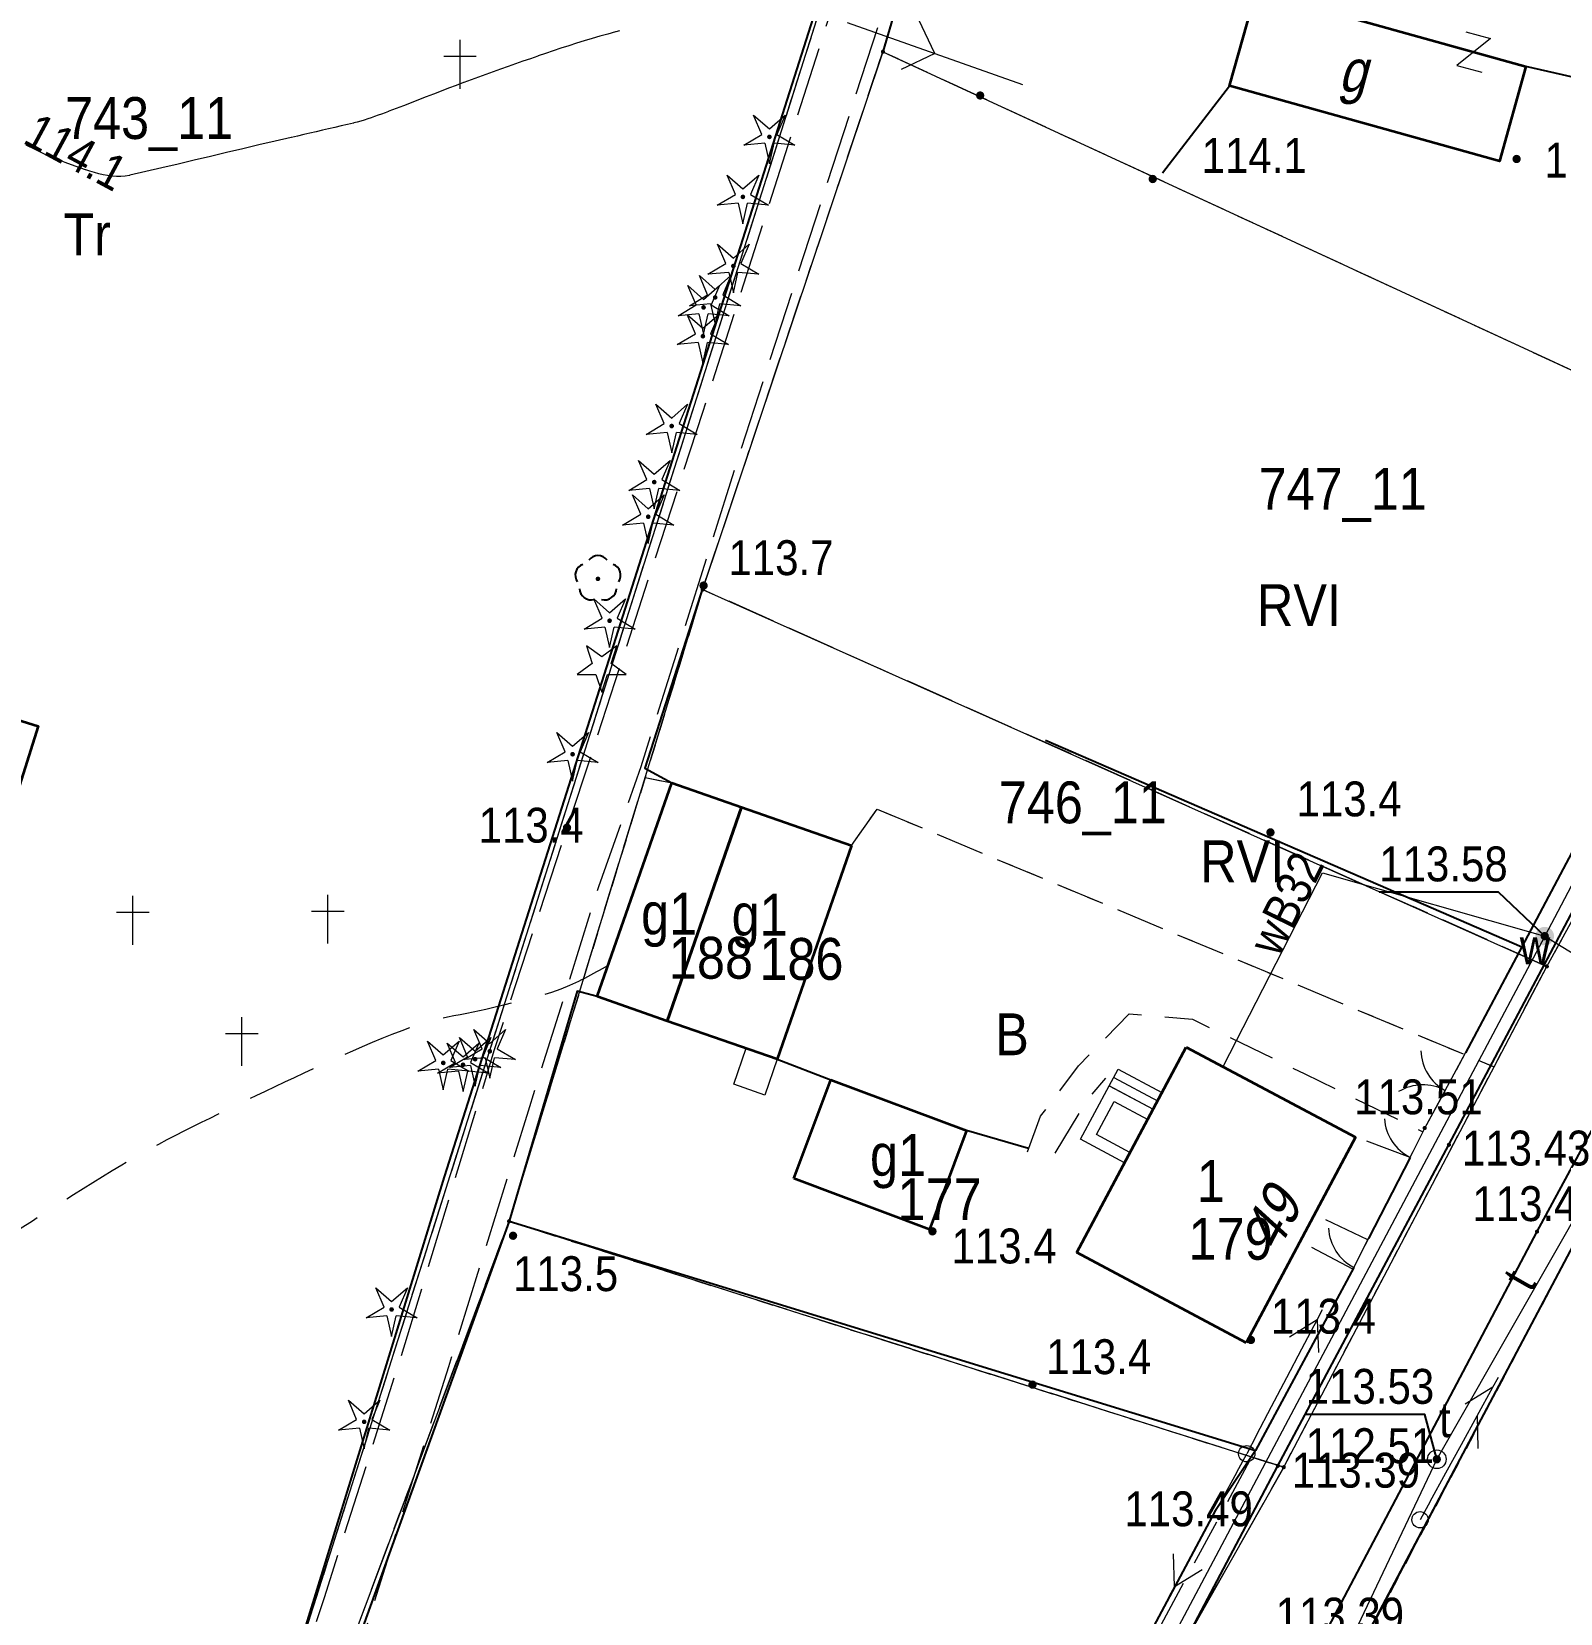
# Model space of a CAD drawing. Extents: x 6512885 to 6513481, y 5959590 to 5960000.
# Drawn here: x 6513321 to 6513386.7, y 5959657.7 to 5959725.7 of the extents above; entities that cross this region are included whole.
import ezdxf
from ezdxf.enums import TextEntityAlignment as Align

# ---------------------------------------------------------------- set-up
doc = ezdxf.new("R2010")
doc.units = 0
doc.header["$MEASUREMENT"] = 0
for name, pattern in [('2.0_1.0', [3, 2, -1]), ('217-1000', [2.8, 2.1, -0.7]), ('218-1000', [1.4, 0.7, -0.7]), ('219-1000', [0]), ('3.0_1.5', [4.5, 3, -1.5]), ('ktok02-1000', [0]), ('ktok04-1000', [0]), ('mz3.0_1.0', [4, 3, -1])]:
    doc.linetypes.add(name, pattern=pattern)
doc.layers.get('0').update_dxf_attribs({"color": 2, "linetype": 'CONTINUOUS', "lineweight": 5})
for name, color, linetype in [('203-Punkt załamania granicy działki nie stabilizowany', 7, 'CONTINUOUS'), ('210-Oznaczenie użytku', 7, 'CONTINUOUS'), ('211-Nr działki', 7, 'CONTINUOUS'), ('217-Granica konturu klasyfikcyjnego', 7, 'CONTINUOUS'), ('218-Granica użytku', 7, 'CONTINUOUS'), ('219-Linia granicy', 7, 'CONTINUOUS'), ('238-Punkt adresowy budynku', 7, 'CONTINUOUS'), ('312-Budynek (powierzchnia)', 7, 'CONTINUOUS'), ('312-Numer ewidencyjny budynku', 7, 'CONTINUOUS'), ('312-Numer ewidencyjny budynku-Atr124', 7, 'CONTINUOUS'), ('352-schody (powierzchnia)', 7, 'CONTINUOUS'), ('354-Taras weranda', 7, 'CONTINUOUS'), ('403-Punkt określonej wysokości', 7, 'CONTINUOUS'), ('403-Punkt określonej wysokości-Atr2', 7, 'CONTINUOUS'), ('510-Podpora jednosłupowa symb.-SEPOW', 7, 'CONTINUOUS'), ('516-Kierunek linii eN-SEPOW', 7, 'CONTINUOUS'), ('811-Warstwica ciągła linia', 7, 'CONTINUOUS'), ('811-Warstwica ciągła linia-Atr2', 7, 'CONTINUOUS'), ('812-Warstwica pomocnicza linia', 7, 'CONTINUOUS'), ('925-Drzewo iglaste niepomierzone', 7, 'CONTINUOUS'), ('945-Cmentarz chrześcijański', 7, 'CONTINUOUS'), ('991-Przehaczenie', 7, 'CONTINUOUS'), ('996-Tekst dodatkowy mały', 7, 'CONTINUOUS'), ('brama (linia)', 7, 'CONTINUOUS'), ('brama (linia) - symbol', 7, 'CONTINUOUS'), ('chodnik (powierzchnia)', 7, 'CONTINUOUS'), ('drzewo iglaste (punkt)', 7, 'CONTINUOUS'), ('drzewo liściaste (punkt)', 7, 'CONTINUOUS'), ('furtka (linia)', 7, 'CONTINUOUS'), ('furtka (linia) - symbol', 7, 'CONTINUOUS'), ('inny obiekt trwale związany z budynkiem (powierzchnia)', 7, 'CONTINUOUS'), ('jezdnia (powierzchnia)', 7, 'CONTINUOUS'), ('krawężnik (linia)', 7, 'CONTINUOUS'), ('ogrodzenie trwałe (linia)', 7, 'CONTINUOUS'), ('przewód elektroenergetyczny niskiego napięcia (linia) - symbol', 7, 'CONTINUOUS'), ('przewód telekomunikacyjny (linia)', 7, 'CONTINUOUS'), ('przewód telekomunikacyjny (linia) - symbol', 7, 'CONTINUOUS'), ('przewód telekomunikacyjny (linia)-Atr1', 7, 'CONTINUOUS'), ('przewód wodociągowy (linia)', 7, 'CONTINUOUS'), ('przewód wodociągowy (linia)-Atr17', 7, 'CONTINUOUS'), ('punkt o określonej wysokości (sieć telekomunikacyjna)', 7, 'CONTINUOUS'), ('punkt o określonej wysokości (sieć telekomunikacyjna)-Atr2', 7, 'CONTINUOUS'), ('punkt o określonej wysokości (sieć telekomunikacyjna)-Atr3', 7, 'CONTINUOUS'), ('punkt o określonej wysokości (sieć wodociągowa)', 7, 'CONTINUOUS'), ('punkt o określonej wysokości (sieć wodociągowa)-Atr2', 7, 'CONTINUOUS'), ('punkt wysokościowy naturalny', 7, 'CONTINUOUS'), ('punkt wysokościowy naturalny-Atr2', 7, 'CONTINUOUS'), ('słup (punkt)', 7, 'CONTINUOUS'), ('właz okrągły - siec telekomunikacyjna (punkt)', 7, 'CONTINUOUS'), ('właz okrągły - siec telekomunikacyjna (punkt)-Atr17', 7, 'CONTINUOUS'), ('zasuwa - siec wodociągowa (punkt)', 7, 'CONTINUOUS'), ('zasuwa - siec wodociągowa (punkt)-Atr17', 7, 'CONTINUOUS')]:
    doc.layers.add(name, color=color, linetype=linetype)
doc.styles.get("Standard").update_dxf_attribs({"font": 'txt', "width": 0.75})
doc.linetypes.add('902-1000', pattern='A,5,0,[1,ksztalty.shx,S=1,R=0,X=0,Y=0],5', length=10)

# ---------------------------------------------------------------- blocks, each defined once
blk = doc.blocks.new('945')
at = {"color": 0, "linetype": 'Continuous', "lineweight": 0}
for p, q in [((0, 1.4), (0, 2.1)), ((-0.7, 1.4), (0.7, 1.4)), ((0, 0), (0, 1.4))]:
    blk.add_line(p, q, dxfattribs=at)
blk = doc.blocks.new('OP011')
at = {"linetype": 'Continuous', "lineweight": 13}
h = blk.add_hatch(color=0, dxfattribs=at)
edge = h.paths.add_edge_path()
edge.add_arc((0, 0), 0.1, 0, 360)
at = {"color": 0, "linetype": 'Continuous', "lineweight": 13}
for p, q in [((-0.324, 0.105), (-0.679, 0.935)), ((-0.679, 0.935), (0, 0.341)), ((0, 0.341), (0.679, 0.935)), ((0.679, 0.935), (0.324, 0.105)), ((-1.099, -0.357), (-0.324, 0.105)), ((0.324, 0.105), (1.099, -0.357)), ((-0.2, -0.275), (-1.099, -0.357)), ((-0.2, -0.275), (0, -1.155)), ((0, -1.155), (0.2, -0.275)), ((1.099, -0.357), (0.2, -0.275))]:
    blk.add_line(p, q, dxfattribs=at)
blk = doc.blocks.new('PW01')
at = {"linetype": 'Continuous', "lineweight": 13}
h = blk.add_hatch(color=0, dxfattribs=at)
edge = h.paths.add_edge_path()
edge.add_arc((0, 0), 0.18, 0, 360)
blk = doc.blocks.new('OP021')
at = {"linetype": 'Continuous', "lineweight": 13}
h = blk.add_hatch(color=0, dxfattribs=at)
edge = h.paths.add_edge_path()
edge.add_arc((0, 0), 0.1, 0, 360)
at = {"color": 0, "linetype": 'Continuous', "lineweight": -3}
for centre, start, end in [((0, 0.5), 38.316, 141.684), ((-0.476, 0.154), 110.388, 213.756), ((0.476, 0.154), 326.244, 69.612), ((-0.294, -0.404), 182.272, 285.64), ((0.294, -0.404), 254.36, 357.728), ((0.294, -0.404), 254.36, 357.728)]:
    blk.add_arc(centre, 0.5, start, end, dxfattribs=at)
blk = doc.blocks.new('925')
at = {"color": 0, "linetype": 'Continuous', "lineweight": 0}
for p, q in [((0, 0.422), (-0.65, 0.894)), ((-0.65, 0.894), (-0.402, 0.13)), ((0.65, 0.894), (0, 0.422)), ((0.401, 0.129), (0.65, 0.894)), ((-0.402, 0.13), (-1.051, -0.342)), ((1.051, -0.342), (0.401, 0.129)), ((-1.051, -0.342), (-0.249, -0.342)), ((-0.249, -0.342), (0, -1.106)), ((0, -1.106), (0.248, -0.342)), ((0.248, -0.342), (1.051, -0.342))]:
    blk.add_line(p, q, dxfattribs=at)
blk = doc.blocks.new('516')
at = {"color": 0, "linetype": 'Continuous', "lineweight": 0}
for p, q in [((5.05, 0), (3.919, 1.131)), ((1.05, 0), (9.05, 0)), ((5.05, 0), (3.919, -1.131))]:
    blk.add_line(p, q, dxfattribs=at)
blk = doc.blocks.new('801')
at = {"linetype": 'Continuous', "lineweight": 0}
h = blk.add_hatch(color=0, dxfattribs=at)
edge = h.paths.add_edge_path()
edge.add_arc((0, 0), 0.09, 0, 360)
blk = doc.blocks.new('510')
at = {"color": 0, "linetype": 'Continuous', "lineweight": 0}
blk.add_circle((0, 0), 0.35, dxfattribs=at)
blk = doc.blocks.new('SM04')
at = {"color": 0, "linetype": 'Continuous', "lineweight": 13}
blk.add_circle((0, 0), 0.35, dxfattribs=at)
blk = doc.blocks.new('US22')
at = {"color": 0, "linetype": 'Continuous', "lineweight": 0}
blk.add_circle((0, 0), 0.4, dxfattribs=at)
blk = doc.blocks.new('991')
at = {"color": 0, "linetype": 'Continuous', "lineweight": 0}
for p, q in [((-0.55, 0.75), (0.55, 0.75)), ((0.55, 0.75), (-0.55, -0.75)), ((-0.55, -0.75), (0.55, -0.75))]:
    blk.add_line(p, q, dxfattribs=at)
blk = doc.blocks.new('US25')
at = {"linetype": 'Continuous', "lineweight": 13}
h = blk.add_hatch(color=0, dxfattribs=at)
edge = h.paths.add_edge_path()
edge.add_arc((0, 0), 0.4, 0, 360)
blk = doc.blocks.new('PE04')
at = {"color": 0, "linetype": 'Continuous', "lineweight": 13}
for p, q in [((6.5, 0), (5.288, 0.7)), ((0.9, 0), (0, 0)), ((0.9, 0), (2.3, 0)), ((2.3, 0), (3.7, 0)), ((3.7, 0), (5.1, 0)), ((5.1, 0), (6.5, 0)), ((6.5, 0), (5.288, -0.7)), ((6.5, 0), (7, 0))]:
    blk.add_line(p, q, dxfattribs=at)
blk = doc.blocks.new('OK02')
at = {"color": 0, "linetype": 'Continuous', "lineweight": 0}
for centre, start, end in [((-2, 0), 0, 60), ((2, 0), 120, 180)]:
    blk.add_arc(centre, 2, start, end, dxfattribs=at)
blk = doc.blocks.new('OK04')
at = {"color": 0, "linetype": 'Continuous', "lineweight": 0}
blk.add_arc((2, 0), 2, 120, 180, dxfattribs=at)
blk = doc.blocks.new('PT01')
at = {"color": 0, "linetype": 'Continuous', "lineweight": 13}
for p, q in [((6.5, 0), (5.288, 0.7)), ((0.9, 0), (0, 0)), ((0.9, 0), (2.3, 0)), ((2.3, 0), (3.7, 0)), ((3.7, 0), (5.1, 0)), ((5.1, 0), (3.888, -0.7)), ((5.1, 0), (6.5, 0)), ((6.5, 0), (7, 0))]:
    blk.add_line(p, q, dxfattribs=at)
blk = doc.blocks.new('203')
at = {"linetype": 'Continuous', "lineweight": 0}
h = blk.add_hatch(color=0, dxfattribs=at)
edge = h.paths.add_edge_path()
edge.add_arc((0, 0), 0.09, 0, 360)

msp = doc.modelspace()

# ---------------------------------------------------------------- linework, layer by layer
at = {"layer": '217-Granica konturu klasyfikcyjnego', "color": 3, "linetype": '217-1000', "lineweight": 13, "flags": 128}
for points in [[(6513367.64, 5959759), (6513357.62, 5959724.85)], [(6513356.63, 5959732.11), (6513329.92, 5959647.88)], [(6513349.87, 5959701.73), (6513357.62, 5959724.85)], [(6513357.62, 5959724.85), (6513397.62, 5959706.36)], [(6513386.16, 5959685.53), (6513397.62, 5959706.36)], [(6513349.87, 5959701.73), (6513347.4, 5959693.65)], [(6513386.16, 5959685.53), (6513349.87, 5959701.73)], [(6513341.55, 5959674.57), (6513347.4, 5959693.65)], [(6513347.4, 5959693.65), (6513348.54, 5959693.42)], [(6513348.54, 5959693.42), (6513351.54, 5959692.38)], [(6513351.54, 5959692.38), (6513356.27, 5959690.73)], [(6513356.27, 5959690.73), (6513357.37, 5959692.29)], [(6513357.37, 5959692.29), (6513383.89, 5959681.21)], [(6513383.89, 5959681.21), (6513386.16, 5959685.53)], [(6513331.71, 5959648.25), (6513341.55, 5959674.57)], [(6513374.85, 5959664), (6513341.55, 5959674.57)], [(6513357.77, 5959633.83), (6513374.85, 5959664)]]:
    msp.add_lwpolyline(points, dxfattribs=at)
at = {"layer": '218-Granica użytku', "color": 3, "linetype": '218-1000', "lineweight": 13, "flags": 128}
for points in [[(6513367.64, 5959759), (6513357.62, 5959724.85)], [(6513356.63, 5959732.11), (6513329.92, 5959647.88)], [(6513349.87, 5959701.73), (6513357.62, 5959724.85)], [(6513357.62, 5959724.85), (6513397.62, 5959706.36)], [(6513397.62, 5959706.36), (6513386.16, 5959685.53)], [(6513349.87, 5959701.73), (6513347.4, 5959693.65)], [(6513386.16, 5959685.53), (6513349.87, 5959701.73)], [(6513347.4, 5959693.65), (6513341.55, 5959674.57)], [(6513347.4, 5959693.65), (6513348.54, 5959693.42)], [(6513348.54, 5959693.42), (6513351.54, 5959692.38)], [(6513351.54, 5959692.38), (6513356.27, 5959690.73)], [(6513356.27, 5959690.73), (6513357.37, 5959692.29)], [(6513357.37, 5959692.29), (6513383.89, 5959681.21)], [(6513396.08, 5959690.18), (6513377.25, 5959654.48)], [(6513383.89, 5959681.21), (6513386.16, 5959685.53)], [(6513374.85, 5959664), (6513383.89, 5959681.21)], [(6513331.71, 5959648.25), (6513341.55, 5959674.57)], [(6513341.55, 5959674.57), (6513374.85, 5959664)], [(6513357.77, 5959633.83), (6513374.85, 5959664)]]:
    msp.add_lwpolyline(points, dxfattribs=at)
at = {"layer": '219-Linia granicy', "color": 7, "linetype": '219-1000', "lineweight": 13, "flags": 128}
for points in [[(6513367.64, 5959759), (6513357.62, 5959724.85)], [(6513356.63, 5959732.11), (6513329.92, 5959647.88)], [(6513357.62, 5959724.85), (6513349.87, 5959701.73)], [(6513357.62, 5959724.85), (6513397.62, 5959706.36)], [(6513386.16, 5959685.53), (6513397.62, 5959706.36)], [(6513349.87, 5959701.73), (6513341.55, 5959674.57)], [(6513349.87, 5959701.73), (6513386.16, 5959685.53)], [(6513377.25, 5959654.48), (6513396.08, 5959690.18)], [(6513374.85, 5959664), (6513386.16, 5959685.53)], [(6513341.55, 5959674.57), (6513331.71, 5959648.25)], [(6513341.55, 5959674.57), (6513374.85, 5959664)], [(6513374.85, 5959664), (6513348.89, 5959618.15)]]:
    msp.add_lwpolyline(points, dxfattribs=at)
at = {"layer": '312-Budynek (powierzchnia)', "color": 7, "linetype": 'Continuous', "lineweight": 35, "flags": 128}
for points in [[(6513372.52, 5959723.38), (6513373.66, 5959727.45), (6513385.26, 5959724.22), (6513384.13, 5959720.15)], [(6513317.9, 5959696.92), (6513321.3, 5959695.86), (6513319.86, 5959691.26), (6513316.47, 5959692.32)]]:
    msp.add_lwpolyline(points, close=True, dxfattribs=at)
for points in [[(6513345.34, 5959684.23), (6513348.54, 5959693.42)], [(6513348.54, 5959693.42), (6513351.54, 5959692.38)], [(6513351.54, 5959692.38), (6513348.35, 5959683.18)], [(6513348.35, 5959683.18), (6513351.54, 5959692.38)], [(6513351.54, 5959692.38), (6513356.27, 5959690.73)], [(6513356.27, 5959690.73), (6513353.08, 5959681.54)], [(6513348.35, 5959683.18), (6513345.34, 5959684.23)], [(6513353.08, 5959681.54), (6513348.35, 5959683.18)], [(6513365.95, 5959673.23), (6513370.65, 5959682.06)], [(6513370.65, 5959682.06), (6513377.94, 5959678.19)], [(6513353.79, 5959676.41), (6513355.38, 5959680.65)], [(6513355.38, 5959680.65), (6513361.21, 5959678.47)], [(6513361.21, 5959678.47), (6513359.62, 5959674.22)], [(6513377.94, 5959678.19), (6513373.24, 5959669.35)], [(6513359.62, 5959674.22), (6513353.79, 5959676.41)], [(6513373.24, 5959669.35), (6513365.95, 5959673.23)]]:
    msp.add_lwpolyline(points, dxfattribs=at)
at = {"layer": '352-schody (powierzchnia)', "color": 7, "linetype": 'Continuous', "lineweight": 18}
for p, q in [((6513367.35, 5959680.4), (6513367.73, 5959681.11)), ((6513367.54, 5959680.76), (6513369.42, 5959679.75)), ((6513367.73, 5959681.11), (6513369.61, 5959680.11)), ((6513369.23, 5959679.39), (6513367.35, 5959680.4)), ((6513369.61, 5959680.11), (6513369.23, 5959679.39))]:
    msp.add_line(p, q, dxfattribs=at)
at = {"layer": '354-Taras weranda', "color": 0, "lineweight": 13}
for p, q in [((6513366.12, 5959678.1), (6513367.35, 5959680.4)), ((6513367.35, 5959680.4), (6513369.24, 5959679.39)), ((6513366.796, 5959678.304), (6513367.555, 5959679.723)), ((6513367.555, 5959679.723), (6513369.004, 5959678.949)), ((6513369.004, 5959678.949), (6513369.122, 5959679.169)), ((6513369.24, 5959679.39), (6513369.122, 5959679.169)), ((6513368, 5959677.09), (6513366.12, 5959678.1)), ((6513368.237, 5959677.531), (6513366.796, 5959678.304)), ((6513368, 5959677.09), (6513368.118, 5959677.31)), ((6513368.237, 5959677.531), (6513368.118, 5959677.31))]:
    msp.add_line(p, q, dxfattribs=at)
at = {"layer": '811-Warstwica ciągła linia', "color": 32, "linetype": 'Continuous', "lineweight": 13, "flags": 128}
msp.add_lwpolyline([(6513346.301, 5959725.752), (6513346.14, 5959725.71), (6513346.125, 5959725.706), (6513345.788, 5959725.612), (6513345.451, 5959725.515), (6513345.116, 5959725.417), (6513344.781, 5959725.316), (6513344.446, 5959725.213), (6513344.113, 5959725.108), (6513343.78, 5959725), (6513343.448, 5959724.891), (6513343.116, 5959724.779), (6513342.8, 5959724.67), (6513342.785, 5959724.665), (6513342.465, 5959724.553), (6513342.145, 5959724.441), (6513341.826, 5959724.329), (6513341.506, 5959724.216), (6513341.187, 5959724.102), (6513340.868, 5959723.988), (6513340.55, 5959723.874), (6513340.231, 5959723.758), (6513339.913, 5959723.642), (6513339.61, 5959723.53), (6513339.595, 5959723.525), (6513339.271, 5959723.403), (6513338.948, 5959723.28), (6513338.625, 5959723.156), (6513338.302, 5959723.031), (6513337.98, 5959722.906), (6513337.658, 5959722.78), (6513337.335, 5959722.655), (6513337.012, 5959722.53), (6513336.689, 5959722.406), (6513336.38, 5959722.29), (6513336.365, 5959722.284), (6513336.217, 5959722.229), (6513336.069, 5959722.173), (6513335.92, 5959722.118), (6513335.771, 5959722.064), (6513335.622, 5959722.011), (6513335.472, 5959721.961), (6513335.322, 5959721.912), (6513335.17, 5959721.867), (6513335.018, 5959721.825), (6513334.88, 5959721.79), (6513334.865, 5959721.786), (6513334.597, 5959721.723), (6513334.329, 5959721.66), (6513334.061, 5959721.598), (6513333.793, 5959721.536), (6513333.525, 5959721.475), (6513333.257, 5959721.413), (6513332.989, 5959721.352), (6513332.721, 5959721.29), (6513332.453, 5959721.228), (6513332.2, 5959721.17), (6513332.185, 5959721.166), (6513331.489, 5959721.005), (6513330.794, 5959720.842), (6513330.099, 5959720.678), (6513329.404, 5959720.515), (6513328.709, 5959720.351), (6513328.015, 5959720.187), (6513327.32, 5959720.023), (6513326.625, 5959719.86), (6513325.93, 5959719.698), (6513325.25, 5959719.54), (6513325.235, 5959719.537), (6513325.048, 5959719.504), (6513324.86, 5959719.489), (6513324.671, 5959719.489), (6513324.481, 5959719.502), (6513324.291, 5959719.527), (6513324.101, 5959719.563), (6513323.91, 5959719.607), (6513323.721, 5959719.659), (6513323.532, 5959719.715), (6513323.36, 5959719.77), (6513323.345, 5959719.775), (6513322.899, 5959719.926), (6513322.462, 5959720.086), (6513322.033, 5959720.256), (6513321.612, 5959720.437), (6513321.199, 5959720.63), (6513320.794, 5959720.836)], dxfattribs=at)
at = {"layer": '812-Warstwica pomocnicza linia', "color": 32, "linetype": '3.0_1.5', "lineweight": 13, "flags": 128}
msp.add_lwpolyline([(6513345.81, 5959685.57), (6513345.683, 5959685.5), (6513345.556, 5959685.43), (6513345.428, 5959685.359), (6513345.301, 5959685.29), (6513345.174, 5959685.22), (6513345.046, 5959685.151), (6513344.918, 5959685.082), (6513344.789, 5959685.014), (6513344.66, 5959684.947), (6513344.53, 5959684.88), (6513344.153, 5959684.703), (6513343.768, 5959684.547), (6513343.377, 5959684.409), (6513342.979, 5959684.286), (6513342.578, 5959684.174), (6513342.173, 5959684.071), (6513341.767, 5959683.973), (6513341.36, 5959683.878), (6513340.954, 5959683.781), (6513340.55, 5959683.68), (6513340.277, 5959683.614), (6513340.003, 5959683.555), (6513339.727, 5959683.501), (6513339.45, 5959683.449), (6513339.174, 5959683.398), (6513338.898, 5959683.345), (6513338.623, 5959683.288), (6513338.35, 5959683.224), (6513338.079, 5959683.153), (6513337.81, 5959683.07), (6513337.374, 5959682.921), (6513336.942, 5959682.764), (6513336.512, 5959682.601), (6513336.085, 5959682.431), (6513335.66, 5959682.255), (6513335.237, 5959682.075), (6513334.816, 5959681.891), (6513334.396, 5959681.703), (6513333.978, 5959681.513), (6513333.56, 5959681.32), (6513333.144, 5959681.127), (6513332.729, 5959680.934), (6513332.314, 5959680.74), (6513331.899, 5959680.546), (6513331.485, 5959680.351), (6513331.071, 5959680.155), (6513330.657, 5959679.958), (6513330.245, 5959679.76), (6513329.832, 5959679.561), (6513329.42, 5959679.36), (6513329.049, 5959679.179), (6513328.679, 5959678.997), (6513328.309, 5959678.815), (6513327.94, 5959678.632), (6513327.572, 5959678.446), (6513327.204, 5959678.259), (6513326.838, 5959678.069), (6513326.474, 5959677.877), (6513326.111, 5959677.68), (6513325.75, 5959677.48), (6513325.325, 5959677.237), (6513324.904, 5959676.99), (6513324.485, 5959676.738), (6513324.069, 5959676.482), (6513323.654, 5959676.224), (6513323.241, 5959675.964), (6513322.828, 5959675.703), (6513322.416, 5959675.441), (6513322.003, 5959675.18), (6513321.59, 5959674.92), (6513321.061, 5959674.584), (6513320.538, 5959674.241), (6513320.018, 5959673.894), (6513319.501, 5959673.544), (6513318.984, 5959673.192), (6513318.466, 5959672.84), (6513317.945, 5959672.489), (6513317.42, 5959672.142), (6513316.889, 5959671.798), (6513316.35, 5959671.46), (6513316.114, 5959671.324), (6513315.871, 5959671.202), (6513315.623, 5959671.094), (6513315.369, 5959670.998), (6513315.112, 5959670.913), (6513314.851, 5959670.839), (6513314.588, 5959670.775), (6513314.322, 5959670.719), (6513314.056, 5959670.671), (6513313.79, 5959670.63), (6513313.558, 5959670.602), (6513313.325, 5959670.584), (6513313.091, 5959670.575), (6513312.857, 5959670.574), (6513312.622, 5959670.58), (6513312.387, 5959670.591), (6513312.152, 5959670.608), (6513311.917, 5959670.629), (6513311.683, 5959670.653), (6513311.45, 5959670.68), (6513311.302, 5959670.698), (6513311.156, 5959670.719), (6513311.01, 5959670.742), (6513310.865, 5959670.769), (6513310.721, 5959670.801), (6513310.578, 5959670.839), (6513310.435, 5959670.882), (6513310.293, 5959670.933), (6513310.151, 5959670.992), (6513310.01, 5959671.06), (6513309.973, 5959671.08), (6513309.939, 5959671.103), (6513309.906, 5959671.127), (6513309.875, 5959671.153), (6513309.847, 5959671.181), (6513309.82, 5959671.211), (6513309.796, 5959671.243), (6513309.775, 5959671.277), (6513309.756, 5959671.312), (6513309.74, 5959671.35), (6513309.669, 5959671.545), (6513309.608, 5959671.74), (6513309.555, 5959671.936), (6513309.509, 5959672.132), (6513309.469, 5959672.328), (6513309.436, 5959672.525), (6513309.407, 5959672.723), (6513309.382, 5959672.921), (6513309.36, 5959673.12), (6513309.34, 5959673.32), (6513309.318, 5959673.547), (6513309.297, 5959673.774), (6513309.277, 5959674.002), (6513309.259, 5959674.23), (6513309.244, 5959674.458), (6513309.234, 5959674.685), (6513309.23, 5959674.913), (6513309.232, 5959675.139), (6513309.242, 5959675.365), (6513309.26, 5959675.59), (6513309.28, 5959675.732), (6513309.309, 5959675.872), (6513309.346, 5959676.011), (6513309.387, 5959676.15), (6513309.43, 5959676.289), (6513309.473, 5959676.427), (6513309.514, 5959676.567), (6513309.55, 5959676.706), (6513309.58, 5959676.848), (6513309.6, 5959676.99), (6513309.633, 5959677.315), (6513309.664, 5959677.641), (6513309.694, 5959677.967), (6513309.721, 5959678.292), (6513309.747, 5959678.618), (6513309.771, 5959678.944), (6513309.794, 5959679.271), (6513309.814, 5959679.597), (6513309.833, 5959679.923), (6513309.85, 5959680.25), (6513309.859, 5959680.437), (6513309.867, 5959680.624), (6513309.875, 5959680.811), (6513309.881, 5959680.998), (6513309.886, 5959681.185), (6513309.89, 5959681.372), (6513309.893, 5959681.559), (6513309.894, 5959681.746), (6513309.893, 5959681.933), (6513309.89, 5959682.12), (6513309.882, 5959682.344), (6513309.867, 5959682.567), (6513309.845, 5959682.79), (6513309.818, 5959683.012), (6513309.786, 5959683.234), (6513309.75, 5959683.456), (6513309.71, 5959683.677), (6513309.666, 5959683.898), (6513309.619, 5959684.119), (6513309.57, 5959684.34), (6513309.515, 5959684.574), (6513309.456, 5959684.807), (6513309.394, 5959685.038), (6513309.328, 5959685.267), (6513309.258, 5959685.495), (6513309.185, 5959685.722), (6513309.107, 5959685.947), (6513309.026, 5959686.172), (6513308.94, 5959686.396), (6513308.85, 5959686.62), (6513308.723, 5959686.926), (6513308.594, 5959687.231), (6513308.461, 5959687.534), (6513308.323, 5959687.834), (6513308.179, 5959688.13), (6513308.029, 5959688.421), (6513307.869, 5959688.708), (6513307.701, 5959688.989), (6513307.521, 5959689.263), (6513307.33, 5959689.53), (6513307.148, 5959689.771), (6513306.966, 5959690.011), (6513306.784, 5959690.25), (6513306.6, 5959690.488), (6513306.416, 5959690.726), (6513306.232, 5959690.964), (6513306.047, 5959691.201), (6513305.862, 5959691.437), (6513305.676, 5959691.674), (6513305.49, 5959691.91), (6513305.077, 5959692.435), (6513304.665, 5959692.962), (6513304.253, 5959693.488), (6513303.841, 5959694.014), (6513303.429, 5959694.539), (6513303.014, 5959695.064), (6513302.598, 5959695.586), (6513302.179, 5959696.107), (6513301.757, 5959696.625), (6513301.33, 5959697.14), (6513301.068, 5959697.448), (6513300.8, 5959697.752), (6513300.529, 5959698.052), (6513300.254, 5959698.349), (6513299.977, 5959698.644), (6513299.698, 5959698.937), (6513299.418, 5959699.23), (6513299.138, 5959699.522), (6513298.858, 5959699.815), (6513298.58, 5959700.11), (6513298.416, 5959700.285), (6513298.251, 5959700.458), (6513298.086, 5959700.631), (6513297.921, 5959700.803), (6513297.754, 5959700.975), (6513297.586, 5959701.145), (6513297.417, 5959701.315), (6513297.247, 5959701.484), (6513297.074, 5959701.652), (6513296.9, 5959701.82), (6513296.79, 5959701.918), (6513296.676, 5959702.009), (6513296.556, 5959702.093), (6513296.432, 5959702.171), (6513296.304, 5959702.243), (6513296.172, 5959702.308), (6513296.037, 5959702.369), (6513295.9, 5959702.424), (6513295.761, 5959702.474), (6513295.62, 5959702.52), (6513295.26, 5959702.628), (6513294.9, 5959702.73), (6513294.54, 5959702.825), (6513294.179, 5959702.912), (6513293.817, 5959702.992), (6513293.455, 5959703.064), (6513293.091, 5959703.127), (6513292.725, 5959703.181), (6513292.359, 5959703.226), (6513291.99, 5959703.26), (6513291.47, 5959703.301), (6513290.95, 5959703.341), (6513290.43, 5959703.38), (6513289.911, 5959703.419), (6513289.391, 5959703.458), (6513288.871, 5959703.495), (6513288.351, 5959703.531), (6513287.831, 5959703.565), (6513287.31, 5959703.598), (6513286.79, 5959703.63), (6513286.479, 5959703.648), (6513286.168, 5959703.666), (6513285.857, 5959703.683), (6513285.546, 5959703.7), (6513285.235, 5959703.717), (6513284.924, 5959703.734), (6513284.613, 5959703.751), (6513284.302, 5959703.767), (6513283.991, 5959703.784), (6513283.68, 5959703.8), (6513283.565, 5959703.804), (6513283.45, 5959703.805), (6513283.335, 5959703.804), (6513283.22, 5959703.801), (6513283.105, 5959703.798), (6513282.99, 5959703.796), (6513282.875, 5959703.795), (6513282.76, 5959703.796), (6513282.645, 5959703.801), (6513282.53, 5959703.81), (6513282.262, 5959703.85), (6513282, 5959703.915), (6513281.744, 5959704), (6513281.493, 5959704.104), (6513281.246, 5959704.222), (6513281.003, 5959704.353), (6513280.764, 5959704.494), (6513280.527, 5959704.64), (6513280.293, 5959704.79), (6513280.06, 5959704.94), (6513279.706, 5959705.169), (6513279.356, 5959705.399), (6513279.008, 5959705.63), (6513278.664, 5959705.863), (6513278.322, 5959706.098), (6513277.983, 5959706.336), (6513277.646, 5959706.578), (6513277.312, 5959706.824), (6513276.98, 5959707.074), (6513276.65, 5959707.33), (6513276.028, 5959707.815), (6513275.405, 5959708.297), (6513274.782, 5959708.779), (6513274.163, 5959709.265), (6513273.55, 5959709.757), (6513272.945, 5959710.258), (6513272.353, 5959710.771), (6513271.774, 5959711.298), (6513271.212, 5959711.844), (6513270.67, 5959712.41), (6513270.14, 5959712.988), (6513269.937, 5959713.211), (6513269.734, 5959713.433), (6513269.531, 5959713.655), (6513269.329, 5959713.877), (6513269.126, 5959714.099), (6513268.923, 5959714.321), (6513268.72, 5959714.543), (6513268.64, 5959714.63)], dxfattribs=at)
at = {"layer": 'brama (linia)', "color": 7, "linetype": 'ktok02-1000', "lineweight": 18, "flags": 128}
msp.add_lwpolyline([(6513380.91, 5959678.58), (6513382.67, 5959681.81)], dxfattribs=at)
at = {"layer": 'chodnik (powierzchnia)', "color": 7, "linetype": '2.0_1.0', "lineweight": 18, "flags": 128}
for points in [[(6513358.13, 5959636.17), (6513361.81, 5959642.91), (6513372.06, 5959661.81), (6513373.63, 5959664.72), (6513377.86, 5959672.59), (6513380.29, 5959677.32), (6513380.91, 5959678.58), (6513382.67, 5959681.81), (6513385.08, 5959686.37), (6513389.9, 5959695.46), (6513396.35, 5959707.51), (6513401.08, 5959716.48), (6513403.08, 5959720.64)], [(6513407.54, 5959715.02), (6513409.02, 5959714.41), (6513405.56, 5959708.06), (6513405.4, 5959708.14), (6513403.25, 5959704.13), (6513399.56, 5959697.19), (6513397.43, 5959692.83), (6513396.11, 5959690.14), (6513392.91, 5959684.09), (6513390.82, 5959680.17), (6513390.2, 5959679.03), (6513387.85, 5959674.55), (6513387.3, 5959673.54), (6513377.19, 5959654.45), (6513374.33, 5959648.69), (6513365.58, 5959631.96), (6513363.93, 5959632.85), (6513375.95, 5959655.54), (6513385.74, 5959674.13), (6513391.68, 5959685.1), (6513395.8, 5959692.87), (6513398.64, 5959698.23), (6513401.94, 5959704.42), (6513407.54, 5959715.03), (6513409.02, 5959714.41)], [(6513363.83, 5959677.56), (6513364.4, 5959679.09), (6513366.03, 5959681.25), (6513368.2, 5959683.49), (6513370.93, 5959683.26), (6513375.75, 5959680.91), (6513380.83, 5959678.42)], [(6513365.02, 5959677.5), (6513366.38, 5959679.75), (6513367.2, 5959680.72)], [(6513380.29, 5959677.32), (6513377.87, 5959678.22)], [(6513378.47, 5959673.78), (6513376.16, 5959674.86)], [(6513377.82, 5959672.51), (6513375.56, 5959673.71)]]:
    msp.add_lwpolyline(points, dxfattribs=at)
at = {"layer": 'furtka (linia)', "color": 7, "linetype": 'ktok04-1000', "lineweight": 18, "flags": 128}
for points in [[(6513380.29, 5959677.32), (6513380.91, 5959678.58)], [(6513377.86, 5959672.59), (6513378.5, 5959673.83)]]:
    msp.add_lwpolyline(points, dxfattribs=at)
at = {"layer": 'inny obiekt trwale związany z budynkiem (powierzchnia)', "color": 7, "linetype": 'Continuous', "lineweight": 18, "flags": 128}
msp.add_lwpolyline([(6513353.07, 5959681.54), (6513352.54, 5959679.99), (6513351.21, 5959680.46), (6513351.74, 5959682.01)], close=True, dxfattribs=at)
at = {"layer": 'jezdnia (powierzchnia)', "color": 7, "linetype": 'mz3.0_1.0', "lineweight": 18, "flags": 128}
for points in [[(6513359.86, 5959744.34), (6513358.04, 5959736.83), (6513355.96, 5959728.42), (6513349.86, 5959709.34), (6513345.27, 5959695.22), (6513340.9, 5959681.9), (6513336.9, 5959668.77), (6513333.6, 5959658.39), (6513331.71, 5959652.67), (6513328.86, 5959643.88), (6513322.01, 5959630.03)], [(6513324.27, 5959628.49), (6513332.4, 5959646.56), (6513334.25, 5959653.44), (6513338.96, 5959668.33), (6513342.38, 5959679.32), (6513345.41, 5959688.97), (6513347.23, 5959694.13), (6513351.48, 5959707.63), (6513358.1, 5959728.04), (6513360.9, 5959737.22), (6513362.56, 5959743.18)]]:
    msp.add_lwpolyline(points, dxfattribs=at)
at = {"layer": 'krawężnik (linia)', "color": 7, "linetype": 'Continuous', "lineweight": 25, "flags": 128}
for points in [[(6513363.92, 5959632.79), (6513366.17, 5959637.04), (6513375.95, 5959655.54), (6513385.74, 5959674.13), (6513391.68, 5959685.1), (6513395.8, 5959692.87), (6513398.64, 5959698.23), (6513401.94, 5959704.42), (6513407.54, 5959715.03), (6513412.59, 5959725.76)], [(6513359.37, 5959635.28), (6513363.09, 5959642.25), (6513374.6, 5959664.06), (6513381.95, 5959677.86), (6513391.06, 5959695.04), (6513397.69, 5959707.49), (6513402.92, 5959717.3), (6513407.08, 5959724.16)]]:
    msp.add_lwpolyline(points, dxfattribs=at)
at = {"layer": 'ogrodzenie trwałe (linia)', "color": 7, "linetype": '902-1000', "lineweight": 25, "flags": 128}
for points in [[(6513367.64, 5959759), (6513357.62, 5959724.85)], [(6513329.79, 5959647.36), (6513338.77, 5959676.48), (6513357.86, 5959736.47), (6513328.26, 5959747.56), (6513316.66, 5959751.53)], [(6513395.07, 5959729.41), (6513391.94, 5959722.7), (6513385.26, 5959724.22)], [(6513369.64, 5959719.64), (6513372.52, 5959723.38)], [(6513403.08, 5959720.64), (6513401.08, 5959716.48), (6513396.35, 5959707.51), (6513389.9, 5959695.46), (6513385.08, 5959686.37), (6513382.67, 5959681.81)], [(6513349.91, 5959701.9), (6513347.38, 5959694.05), (6513348.54, 5959693.42)], [(6513364.61, 5959695.26), (6513385.08, 5959686.37)], [(6513345.34, 5959684.23), (6513344.48, 5959684.46), (6513341.55, 5959674.57), (6513373.63, 5959664.72)], [(6513353.08, 5959681.54), (6513355.38, 5959680.65)], [(6513363.88, 5959677.7), (6513361.21, 5959678.47)], [(6513380.29, 5959677.32), (6513378.5, 5959673.83)], [(6513341.55, 5959674.57), (6513324.81, 5959628.18)], [(6513376.76, 5959653.58), (6513377.19, 5959654.45), (6513387.3, 5959673.54)], [(6513377.86, 5959672.59), (6513373.63, 5959664.72), (6513371.89, 5959662.09), (6513361.69, 5959642.97), (6513358.15, 5959636.34)]]:
    msp.add_lwpolyline(points, dxfattribs=at)
at = {"layer": 'przewód telekomunikacyjny (linia)', "color": 30, "linetype": 'Continuous', "lineweight": 18, "flags": 128}
msp.add_lwpolyline([(6513447.77, 5959833.31), (6513440.6, 5959809.59), (6513434.5, 5959789.48), (6513424.57, 5959753.28), (6513421.76, 5959745.47), (6513403.96, 5959706.74), (6513404.04, 5959703.94), (6513381.43, 5959664.34), (6513366.04, 5959631.94), (6513357.32, 5959617.92), (6513351.176, 5959604.09)], dxfattribs=at)
at = {"layer": 'przewód wodociągowy (linia)', "color": 5, "linetype": 'Continuous', "lineweight": 18, "flags": 128}
for points in [[(6513406.05, 5959724.75), (6513386.07, 5959686.83), (6513359.54, 5959636.81), (6513357.12, 5959632.01), (6513348.05, 5959616.17), (6513344.6, 5959610.18), (6513340.361, 5959604.09)], [(6513372.24, 5959681.22), (6513376.51, 5959689.55), (6513386.07, 5959686.83), (6513400.23, 5959678.17), (6513398.53, 5959674.7)]]:
    msp.add_lwpolyline(points, dxfattribs=at)
at = {"layer": 'punkt o określonej wysokości (sieć telekomunikacyjna)-Atr2', "color": 7, "flags": 128}
msp.add_lwpolyline([(6513381.43, 5959664.34), (6513380.92, 5959666.26), (6513375.797, 5959666.26)], dxfattribs=at)
at = {"layer": 'punkt o określonej wysokości (sieć wodociągowa)-Atr2', "color": 7, "flags": 128}
msp.add_lwpolyline([(6513386.07, 5959686.83), (6513384.08, 5959688.72), (6513378.957, 5959688.72)], dxfattribs=at)

# ---------------------------------------------------------------- block references
at = {"layer": '203-Punkt załamania granicy działki nie stabilizowany', "color": 7, "linetype": 'Continuous', "lineweight": 13}
for p in [(6513357.62, 5959724.85), (6513349.87, 5959701.73), (6513386.16, 5959685.53), (6513341.55, 5959674.57), (6513374.85, 5959664)]:
    msp.add_blockref('203', p, dxfattribs=at)
at = {"layer": '403-Punkt określonej wysokości', "color": 7, "linetype": 'Continuous', "lineweight": 18}
for p in [(6513380.91, 5959678.58), (6513381.95, 5959677.86), (6513385.74, 5959674.13), (6513374.6, 5959664.06), (6513372.06, 5959661.81)]:
    msp.add_blockref('801', p, dxfattribs=at)
at = {"layer": '510-Podpora jednosłupowa symb.-SEPOW', "color": 7, "linetype": 'Continuous', "lineweight": 13}
msp.add_blockref('510', (6513373.26, 5959664.58), dxfattribs=at)
at = {"layer": '516-Kierunek linii eN-SEPOW', "color": 7, "linetype": 'Continuous', "lineweight": 13, "rotation": 340.508}
msp.add_blockref('516', (6513355.09, 5959726.46), dxfattribs=at)
at = {"layer": '925-Drzewo iglaste niepomierzone', "color": 7, "linetype": 'Continuous', "lineweight": 13}
msp.add_blockref('925', (6513345.53, 5959698.42), dxfattribs=at)
at = {"layer": '945-Cmentarz chrześcijański', "color": 7, "linetype": 'Continuous', "lineweight": 13}
for p in [(6513339.44, 5959723.26), (6513325.38, 5959686.46), (6513333.76, 5959686.51), (6513330.06, 5959681.25)]:
    msp.add_blockref('945', p, dxfattribs=at)
at = {"layer": '991-Przehaczenie', "color": 7, "linetype": 'Continuous', "lineweight": 13, "rotation": 345.237}
msp.add_blockref('991', (6513383.02, 5959724.84), dxfattribs=at)
at = {"layer": 'brama (linia) - symbol', "color": 7, "linetype": 'Continuous', "lineweight": 18, "rotation": 61.414}
msp.add_blockref('OK02', (6513381.79, 5959680.195), dxfattribs=at)
at = {"layer": 'drzewo iglaste (punkt)', "color": 94, "linetype": 'Continuous', "lineweight": 13}
for p in [(6513352.74, 5959721.19), (6513351.6, 5959718.61), (6513351.19, 5959715.64), (6513350.41, 5959714.29), (6513349.91, 5959713.86), (6513349.88, 5959712.62), (6513348.54, 5959708.76), (6513347.79, 5959706.35), (6513347.53, 5959704.86), (6513345.87, 5959700.39), (6513344.28, 5959694.65), (6513340.72, 5959681.88), (6513338.72, 5959681.38), (6513339.57, 5959681.3), (6513340.09, 5959681.54), (6513336.5, 5959670.78), (6513335.32, 5959665.95)]:
    msp.add_blockref('OP011', p, dxfattribs=at)
at = {"layer": 'drzewo liściaste (punkt)', "color": 94, "linetype": 'Continuous', "lineweight": 13}
msp.add_blockref('OP021', (6513345.37, 5959702.19), dxfattribs=at)
at = {"layer": 'furtka (linia) - symbol', "color": 7, "linetype": 'Continuous', "lineweight": 18}
for p, rotation in [((6513380.29, 5959677.32), 63.8), ((6513377.86, 5959672.59), 62.7)]:
    msp.add_blockref('OK04', p, dxfattribs=dict(at, rotation=rotation))
at = {"layer": 'przewód elektroenergetyczny niskiego napięcia (linia) - symbol', "color": 1, "linetype": 'Continuous', "lineweight": 18}
for rotation in [62.25700000000001, 241.432]:
    msp.add_blockref('PE04', (6513373.26, 5959664.58), dxfattribs=dict(at, rotation=rotation))
at = {"layer": 'przewód telekomunikacyjny (linia) - symbol', "color": 30, "linetype": 'Continuous', "lineweight": 18, "rotation": 61.176}
msp.add_blockref('PT01', (6513380.71, 5959661.74), dxfattribs=at)
at = {"layer": 'punkt o określonej wysokości (sieć telekomunikacyjna)', "color": 30, "linetype": 'Continuous', "lineweight": 13}
msp.add_blockref('PW01', (6513381.43, 5959664.34), dxfattribs=at)
at = {"layer": 'punkt o określonej wysokości (sieć wodociągowa)', "color": 5, "linetype": 'Continuous', "lineweight": 13, "rotation": 153.727}
msp.add_blockref('PW01', (6513386.07, 5959686.83), dxfattribs=at)
at = {"layer": 'punkt wysokościowy naturalny', "color": 7, "linetype": 'Continuous', "lineweight": 13}
for p in [(6513361.8, 5959722.97), (6513384.86, 5959720.24), (6513369.22, 5959719.38), (6513349.91, 5959701.9), (6513344.04, 5959691.49), (6513374.28, 5959691.29), (6513341.72, 5959673.95), (6513359.75, 5959674.14), (6513373.44, 5959669.47), (6513364.05, 5959667.55)]:
    msp.add_blockref('PW01', p, dxfattribs=at)
at = {"layer": 'słup (punkt)', "color": 7, "linetype": 'Continuous', "lineweight": 18}
msp.add_blockref('SM04', (6513380.71, 5959661.74), dxfattribs=at)
at = {"layer": 'właz okrągły - siec telekomunikacyjna (punkt)', "color": 7, "linetype": 'Continuous', "lineweight": 13}
msp.add_blockref('US22', (6513381.43, 5959664.34), dxfattribs=at)
at = {"layer": 'zasuwa - siec wodociągowa (punkt)', "color": 7, "linetype": 'Continuous', "lineweight": 13, "rotation": 153.727}
msp.add_blockref('US25', (6513386.07, 5959686.83), dxfattribs=at)

# ---------------------------------------------------------------- texts
at = {"layer": '210-Oznaczenie użytku', "color": 3, "linetype": 'Continuous', "lineweight": 18, "width": 0.9}
for s, p in [('Tr', (6513322.39, 5959716.1)), ('RVI', (6513373.7, 5959700.16)), ('RVI', (6513371.26, 5959689.15)), ('B', (6513362.45, 5959681.71))]:
    msp.add_text(s, height=1.8, dxfattribs=at).set_placement(p)
at = {"layer": '211-Nr działki', "color": 7, "linetype": 'Continuous', "lineweight": 18, "width": 0.9}
for s, p in [('743_11', (6513322.46, 5959721.1)), ('747_11', (6513373.77, 5959705.16)), ('746_11', (6513362.6, 5959691.68))]:
    msp.add_text(s, height=1.8, dxfattribs=at).set_placement(p)
at = {"layer": '238-Punkt adresowy budynku', "color": 7, "linetype": 'Continuous', "lineweight": 18, "oblique": 15, "width": 0.9}
msp.add_text('49', height=1.8, rotation=62.79, dxfattribs=at).set_placement((6513375.14, 5959674.25), align=Align.CENTER)
at = {"layer": '312-Numer ewidencyjny budynku', "color": 7, "linetype": 'Continuous', "lineweight": 18, "width": 0.9}
for s, p in [('188', (6513348.42, 5959686.8)), ('186', (6513352.31, 5959686.75)), ('177', (6513358.25, 5959676.42)), ('179', (6513370.76, 5959674.72))]:
    msp.add_text(s, height=1.8, dxfattribs=at).set_placement(p, align=Align.TOP_LEFT)
at = {"layer": '312-Numer ewidencyjny budynku-Atr124', "color": 7, "width": 0.9}
for s, p in [('g1', (6513348.43, 5959687.8)), ('g1', (6513352.32, 5959687.75)), ('g1', (6513358.27, 5959677.42)), ('1', (6513371.72, 5959676.3))]:
    msp.add_text(s, height=1.8, dxfattribs=at).set_placement(p, align=Align.MIDDLE_CENTER)
at = {"layer": '403-Punkt określonej wysokości-Atr2', "color": 7, "width": 0.9}
for s, p in [('113.51', (6513377.88, 5959679.17)), ('113.43', (6513382.51, 5959676.97)), ('113.43', (6513382.96, 5959674.58)), ('113.39', (6513375.19, 5959663.12)), ('113.49', (6513368, 5959661.46)), ('113.39', (6513374.5, 5959656.89))]:
    msp.add_text(s, height=1.5, dxfattribs=at).set_placement(p)
at = {"layer": '811-Warstwica ciągła linia-Atr2', "color": 32, "width": 0.9}
msp.add_text('114.1', height=1.5, rotation=331.691, dxfattribs=at).set_placement((6513320.59, 5959720.95))
at = {"layer": '996-Tekst dodatkowy mały', "color": 7, "linetype": 'Continuous', "lineweight": 18, "oblique": 15, "width": 0.9}
msp.add_text('g', height=1.8, dxfattribs=at).set_placement((6513377.19, 5959724.93), align=Align.TOP_LEFT)
at = {"layer": 'przewód telekomunikacyjny (linia)-Atr1', "color": 30, "width": 0.9}
msp.add_text('t', height=1.5, rotation=60.275, dxfattribs=at).set_placement((6513385.5, 5959671.47))
at = {"layer": 'przewód wodociągowy (linia)-Atr17', "color": 5, "width": 0.9}
msp.add_text('wB32', height=1.5, rotation=63.681, dxfattribs=at).set_placement((6513374.63, 5959685.88))
at = {"layer": 'punkt o określonej wysokości (sieć telekomunikacyjna)-Atr2', "color": 30, "width": 0.9}
msp.add_text('113.53', height=1.5, dxfattribs=at).set_placement((6513375.797, 5959666.275), align=Align.BOTTOM_LEFT)
at = {"layer": 'punkt o określonej wysokości (sieć telekomunikacyjna)-Atr3', "color": 30, "width": 0.9}
msp.add_text('112.51', height=1.5, dxfattribs=at).set_placement((6513375.797, 5959663.725), align=Align.BOTTOM_LEFT)
at = {"layer": 'punkt o określonej wysokości (sieć wodociągowa)-Atr2', "color": 5, "width": 0.9}
msp.add_text('113.58', height=1.5, dxfattribs=at).set_placement((6513378.957, 5959688.735), align=Align.BOTTOM_LEFT)
at = {"layer": 'punkt wysokościowy naturalny-Atr2', "color": 7, "width": 0.9}
for s, p in [('114.1', (6513371.32, 5959719.64)), ('114.1', (6513386.06, 5959719.44)), ('113.7', (6513350.98, 5959702.35)), ('113.4', (6513375.4, 5959691.98)), ('113.4', (6513340.24, 5959690.85)), ('113.4', (6513360.57, 5959672.76)), ('113.5', (6513341.72, 5959671.57)), ('113.4', (6513374.3, 5959669.74)), ('113.4', (6513364.64, 5959668))]:
    msp.add_text(s, height=1.5, dxfattribs=at).set_placement(p)
at = {"layer": 'właz okrągły - siec telekomunikacyjna (punkt)-Atr17', "color": 7, "width": 0.9}
msp.add_text('t', height=1.5, dxfattribs=at).set_placement((6513381.53, 5959665.29))
at = {"layer": 'zasuwa - siec wodociągowa (punkt)-Atr17', "color": 7, "width": 0.9}
msp.add_text('w', height=1.5, dxfattribs=at).set_placement((6513385, 5959685.62))

doc.saveas('drawing.dxf')
